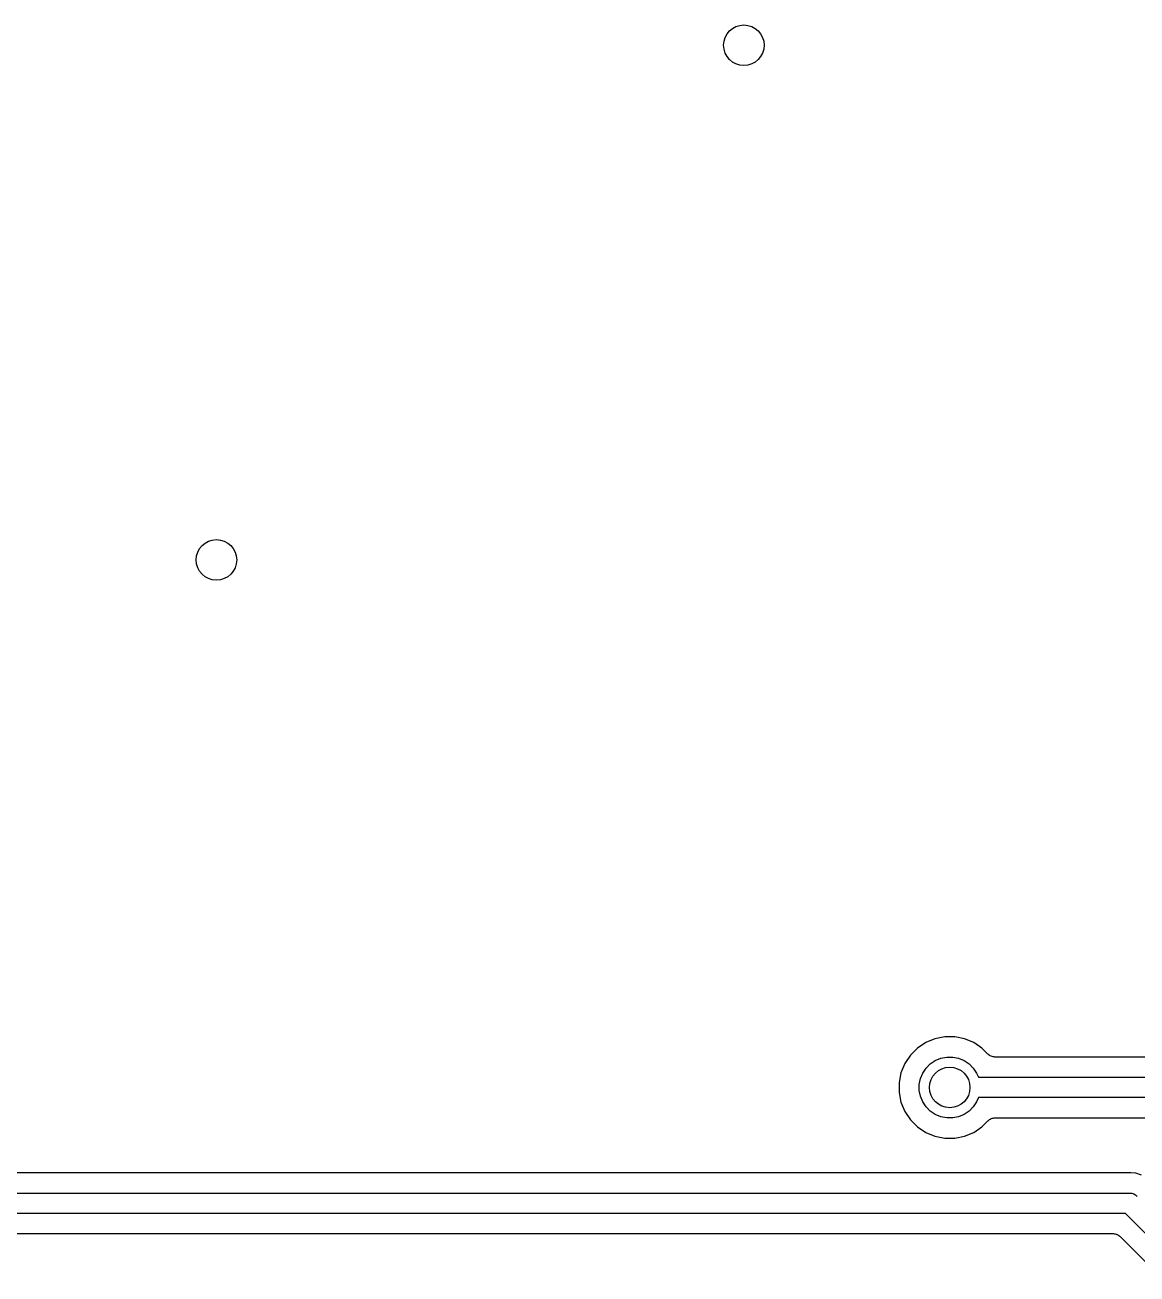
# Model space of a CAD drawing. Extents: x 49 to 143, y -158 to -38.
# Drawn here: x 79.52 to 90.5, y -99.38 to -87.05 of the extents above; entities that cross this region are included whole.
import ezdxf

# ---------------------------------------------------------------- set-up
doc = ezdxf.new("R2010")
doc.units = 0
doc.layers.add('BLACK', color=7, linetype='CONTINUOUS')

msp = doc.modelspace()

# ---------------------------------------------------------------- linework, layer by layer
at = {"layer": 'BLACK', "linetype": 'CONTINUOUS'}
for p, q in [((88.3273, -97.1476), (88.2576, -97.2173)), ((88.4092, -97.0929), (88.3273, -97.1476)), ((88.5002, -97.0552), (88.4092, -97.0929)), ((88.5968, -97.036), (88.5002, -97.0552)), ((88.6952, -97.036), (88.5968, -97.036)), ((88.7918, -97.0552), (88.6952, -97.036)), ((88.8828, -97.0929), (88.7918, -97.0552)), ((88.9647, -97.1476), (88.8828, -97.0929)), ((89.0238, -97.2067), (88.9647, -97.1476)), ((88.2576, -97.2173), (88.2029, -97.2992)), ((88.4548, -97.303), (88.5039, -97.2701)), ((88.5039, -97.2701), (88.5585, -97.2475)), ((88.5585, -97.2475), (88.6165, -97.236)), ((88.6165, -97.236), (88.6755, -97.236)), ((88.6755, -97.236), (88.7335, -97.2475)), ((88.7335, -97.2475), (88.7881, -97.2701)), ((88.7881, -97.2701), (88.8372, -97.303)), ((89.031, -97.2126), (89.0238, -97.2067)), ((89.038, -97.2185), (89.031, -97.2126)), ((89.0385, -97.2188), (89.038, -97.2185)), ((89.0389, -97.2191), (89.0385, -97.2188)), ((89.0471, -97.2235), (89.0389, -97.2191)), ((89.0551, -97.2279), (89.0471, -97.2235)), ((89.0556, -97.2281), (89.0551, -97.2279)), ((89.0561, -97.2283), (89.0556, -97.2281)), ((89.0649, -97.231), (89.0561, -97.2283)), ((89.0737, -97.2338), (89.0649, -97.231)), ((89.0743, -97.2339), (89.0737, -97.2338)), ((89.0748, -97.234), (89.0743, -97.2339)), ((89.0839, -97.235), (89.0748, -97.234)), ((89.0931, -97.236), (89.0839, -97.235)), ((89.0942, -97.236), (89.0931, -97.236)), ((89.0942, -97.236), (89.0942, -97.236)), ((89.0942, -97.236), (89.0942, -97.236)), ((89.0945, -97.236), (89.0942, -97.236)), ((92.3384, -97.236), (89.0945, -97.236)), ((88.1652, -97.3902), (88.146, -97.4868)), ((88.2029, -97.2992), (88.1652, -97.3902)), ((88.3575, -97.4485), (88.3801, -97.3939)), ((88.3801, -97.3939), (88.413, -97.3448)), ((88.413, -97.3448), (88.4548, -97.303)), ((88.8372, -97.303), (88.879, -97.3448)), ((88.879, -97.3448), (88.9119, -97.3939)), ((88.9119, -97.3939), (88.9293, -97.436)), ((88.146, -97.4868), (88.146, -97.5852)), ((88.346, -97.5065), (88.3575, -97.4485)), ((88.346, -97.5655), (88.346, -97.5065)), ((88.9293, -97.436), (105.762, -97.436)), ((88.146, -97.5852), (88.1652, -97.6818)), ((88.3575, -97.6235), (88.346, -97.5655)), ((88.3801, -97.6781), (88.3575, -97.6235)), ((88.9293, -97.636), (88.9119, -97.6781)), ((105.762, -97.636), (88.9293, -97.636)), ((88.1652, -97.6818), (88.2029, -97.7728)), ((88.413, -97.7272), (88.3801, -97.6781)), ((88.4548, -97.769), (88.413, -97.7272)), ((88.879, -97.7272), (88.8372, -97.769)), ((88.9119, -97.6781), (88.879, -97.7272)), ((88.2029, -97.7728), (88.2576, -97.8547)), ((88.2576, -97.8547), (88.3273, -97.9244)), ((88.5039, -97.8019), (88.4548, -97.769)), ((88.5585, -97.8245), (88.5039, -97.8019)), ((88.6165, -97.836), (88.5585, -97.8245)), ((88.6755, -97.836), (88.6165, -97.836)), ((88.7335, -97.8245), (88.6755, -97.836)), ((88.7881, -97.8019), (88.7335, -97.8245)), ((88.8372, -97.769), (88.7881, -97.8019)), ((88.9647, -97.9244), (89.0238, -97.8653)), ((89.0238, -97.8653), (89.0241, -97.8651)), ((89.0241, -97.865), (89.0248, -97.8643)), ((89.0241, -97.8651), (89.0241, -97.865)), ((89.0241, -97.865), (89.0241, -97.865)), ((89.0248, -97.8643), (89.032, -97.8585)), ((89.032, -97.8585), (89.0392, -97.8527)), ((89.0392, -97.8527), (89.0397, -97.8525)), ((89.0397, -97.8525), (89.0401, -97.8521)), ((89.0401, -97.8521), (89.0483, -97.8479)), ((89.0483, -97.8479), (89.0564, -97.8435)), ((89.0564, -97.8435), (89.0569, -97.8434)), ((89.0569, -97.8434), (89.0574, -97.8432)), ((89.0574, -97.8432), (89.0663, -97.8406)), ((89.0663, -97.8406), (89.0751, -97.8379)), ((89.0751, -97.8379), (89.0756, -97.8379)), ((89.0756, -97.8379), (89.0761, -97.8377)), ((89.0761, -97.8377), (89.0853, -97.8369)), ((89.0853, -97.8369), (89.0945, -97.836)), ((89.0945, -97.836), (91.1419, -97.836)), ((88.3273, -97.9244), (88.4092, -97.9791)), ((88.4092, -97.9791), (88.5002, -98.0168)), ((88.7918, -98.0168), (88.8828, -97.9791)), ((88.8828, -97.9791), (88.9647, -97.9244)), ((88.5002, -98.0168), (88.5968, -98.036)), ((88.5968, -98.036), (88.6952, -98.036)), ((88.6952, -98.036), (88.7918, -98.0168)), ((90.4043, -98.379), (77.8706, -98.379)), ((90.4085, -98.3786), (90.4043, -98.379)), ((90.4128, -98.3786), (90.4085, -98.3786)), ((90.4141, -98.3785), (90.4128, -98.3786)), ((90.424, -98.3775), (90.4141, -98.3785)), ((90.4338, -98.3785), (90.424, -98.3775)), ((90.4828, -98.3833), (90.4338, -98.3785)), ((90.4338, -98.3785), (90.4338, -98.3785)), ((90.5394, -98.4005), (90.4828, -98.3833)), ((77.8559, -98.579), (90.4191, -98.579)), ((90.4191, -98.579), (90.424, -98.5785)), ((90.424, -98.5785), (90.4289, -98.579)), ((90.4289, -98.579), (90.4289, -98.579)), ((90.4289, -98.579), (90.4436, -98.5804)), ((90.4436, -98.5804), (90.4624, -98.5862)), ((90.4624, -98.5862), (90.4798, -98.5955)), ((90.4798, -98.5955), (90.495, -98.6079)), ((90.495, -98.6079), (90.4982, -98.6118)), ((90.3826, -98.779), (77.8924, -98.779)), ((93.836, -102.232), (90.3826, -98.779)), ((78.0167, -98.979), (90.2583, -98.979)), ((90.2583, -98.979), (90.2586, -98.979)), ((90.2586, -98.979), (90.2587, -98.979)), ((90.2587, -98.979), (90.2587, -98.979)), ((90.2587, -98.979), (90.2597, -98.979)), ((90.2597, -98.979), (90.2689, -98.98)), ((90.2689, -98.98), (90.2781, -98.981)), ((90.2781, -98.981), (90.2786, -98.9811)), ((90.2786, -98.9811), (90.2791, -98.9812)), ((90.2791, -98.9812), (90.2879, -98.984)), ((90.2879, -98.984), (90.2967, -98.9867)), ((90.2967, -98.9867), (90.2972, -98.9869)), ((90.2972, -98.9869), (90.2977, -98.9871)), ((90.2977, -98.9871), (90.3058, -98.9915)), ((90.3058, -98.9915), (90.3139, -98.9959)), ((90.3139, -98.9959), (90.3143, -98.9962)), ((90.3143, -98.9962), (90.3148, -98.9965)), ((90.3148, -98.9965), (90.3218, -99.0024)), ((90.3218, -99.0024), (90.329, -99.0083)), ((90.329, -99.0083), (93.5777, -102.257))]:
    msp.add_line(p, q, dxfattribs=at)
at = {"layer": 'BLACK'}
for centre in [(86.614, -87.249), (81.407, -92.329), (88.646, -97.536)]:
    msp.add_circle(centre, 0.2, dxfattribs=at)

doc.saveas('drawing.dxf')
